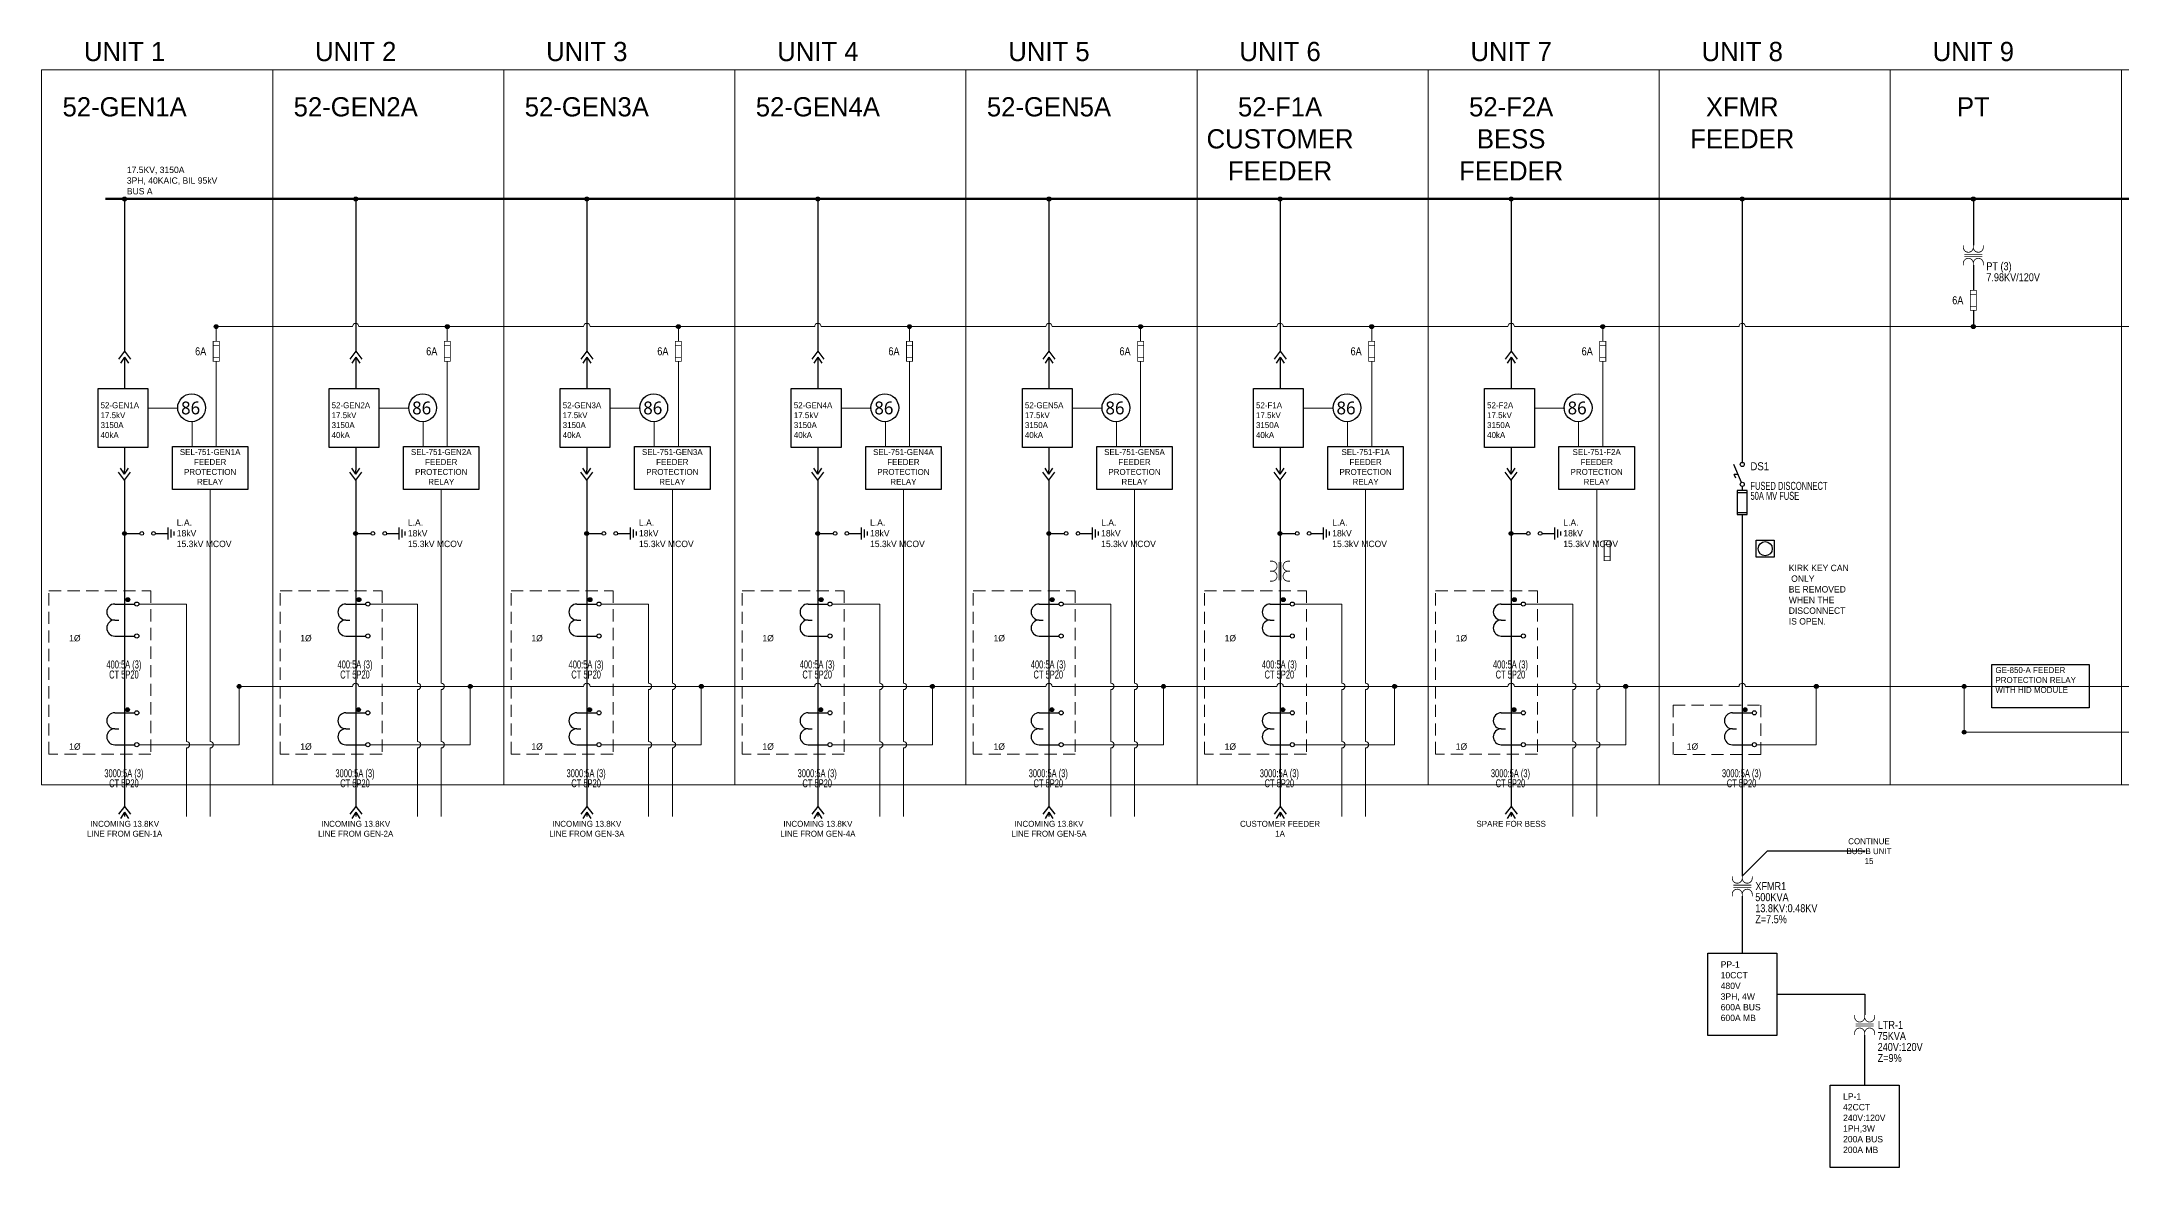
# Model space of a CAD drawing. Header units: metres. Extents: x 0.1 to 68.7, y 3.5 to 21.
# Drawn here: x 0.13 to 32.62, y 3.46 to 21.04 of the extents above; entities that cross this region are included whole.
import ezdxf
from ezdxf.enums import TextEntityAlignment as Align

# ---------------------------------------------------------------- set-up
doc = ezdxf.new("R2010")
doc.units = ezdxf.units.M
doc.header["$LTSCALE"] = 0.15
doc.linetypes.add('DASHED', pattern=[1.524, 1.27, -0.254])
for name, color, linetype, lineweight in [('SLD_BUS', 5, 'Continuous', 50), ('SLD_CONTROL', 7, 'Continuous', 13), ('SLD_CUBICLE', 8, 'Continuous', 13), ('SLD_SYMS', 7, 'Continuous', 25), ('SLD_TEXT', 7, 'Continuous', 13), ('SLD_WIRE', 7, 'Continuous', 25)]:
    doc.layers.add(name, color=color, linetype=linetype, lineweight=lineweight)
doc.layers.add('SYMS', color=7, linetype='Continuous')
doc.layers.add('WIRES', color=7, linetype='Continuous')
doc.styles.add('OpenSans', font='OpenSans-Regular.ttf')
doc.styles.add('WD', font='txt')

# ---------------------------------------------------------------- blocks, each defined once
blk = doc.blocks.new('WDDOT')
for radius in [0.03, 0.0187, 0.00929]:
    blk.add_circle((0, 0), radius)
blk = doc.blocks.new('VFU1_1-')
at = {"const_width": 0.0125}
blk.add_lwpolyline([(-0.047, 0.156), (-0.047, -0.156), (0.047, -0.156), (0.047, 0.156)], close=True, dxfattribs=at)
for points in [[(-0.047, 0.094), (0.047, 0.094)], [(-0.047, -0.094), (0.047, -0.094)]]:
    blk.add_lwpolyline(points, dxfattribs=at)
at = {"style": 'WD', "width": 0.85}
for tag, p in [('INST', (0.125, 0.281)), ('TAG1', (0.127, -0.061)), ('LOC', (0.125, 0.109)), ('DESC1', (0.125, -0.234)), ('DESC2', (0.125, -0.406)), ('DESC3', (0.125, -0.578))]:
    blk.add_attdef(tag, p, '', height=0.125, dxfattribs=at)
blk.add_attdef('RATING1', text='', height=0.125, dxfattribs=at).set_placement((-0.156, -0.062), align=Align.RIGHT)
at = {"linetype": 'Continuous', "style": 'WD', "width": 0.85, "flags": 8}
blk.add_attdef('TERM01', text='', height=0.125, dxfattribs=at).set_placement((-0.055, 0.175), align=Align.RIGHT)
at = {"color": 7, "style": 'WD'}
for tag, p in [('X4LINK', (-0.125, 0)), ('X1LINK', (0.125, 0))]:
    blk.add_attdef(tag, p, '', height=0.01, dxfattribs=at)
at = {"color": 7, "style": 'WD', "flags": 1}
for tag, p in [('X2TERM01', (0, 0.156)), ('X8TERM02', (0, -0.156))]:
    blk.add_attdef(tag, p, '', height=0.0125, dxfattribs=at)
at = {"linetype": 'Continuous', "style": 'WD', "width": 0.85, "flags": 8}
blk.add_attdef('TERM02', text='', height=0.125, dxfattribs=at).set_placement((-0.041, -0.182), align=Align.TOP_RIGHT)
at = {"style": 'WD', "flags": 9}
for tag, p in [('WDBLKNAM', (-0.129, -0.169)), ('FAMILY', (-0.142, -0.036)), ('WDTYPE', (-0.129, -0.153))]:
    blk.add_attdef(tag, text='', height=0.01, dxfattribs=at).set_placement(p, align=Align.RIGHT)
at = {"linetype": 'Continuous', "style": 'WD', "flags": 9}
blk.add_attdef('ASSYCODE', text='', height=0.01, dxfattribs=at).set_placement((-0.153, -0.106), align=Align.CENTER)
for tag, p in [('MFG', (-0.142, -0.088)), ('CAT', (-0.142, -0.073))]:
    blk.add_attdef(tag, text='', height=0.01, dxfattribs=at).set_placement(p, align=Align.RIGHT)
blk = doc.blocks.new('VCN1PJ')
for p, q in [((0, 0.062), (-0.094, -0.062)), ((0, 0.062), (0.094, -0.062)), ((0, -0.031), (-0.062, -0.125)), ((0, -0.031), (0.062, -0.125)), ((0, -0.031), (0, -0.094))]:
    blk.add_line(p, q)
at = {"style": 'WD', "width": 0.7}
for tag, p in [('INST', (0.229, 0.85)), ('LOC', (-0.062, 0.68)), ('DESC1', (-0.062, 0.511)), ('DESC2', (-0.062, 0.354))]:
    blk.add_attdef(tag, text='', height=0.125, dxfattribs=at).set_placement(p, align=Align.RIGHT)
at = {"style": 'WD'}
blk.add_attdef('TAG1', text='', height=0.125, dxfattribs=at).set_placement((-0.062, 0.094), align=Align.RIGHT)
for tag, p, height, flags in [('WDBLKNAM', (-0.132, 0.045), 0.01, 9), ('FAMILY', (-0.132, 0.064), 0.01, 9), ('X2TERM02', (0, 0.062), 0.0125, 1), ('X2TERMDESC02', (0.026, 0.042), 0.01, 1), ('X8TERM01', (0, -0.094), 0.0125, 1), ('X8TERMDESC01', (0.013, -0.115), 0.01, 1)]:
    blk.add_attdef(tag, p, '', height=height, dxfattribs=dict(at, flags=flags))
at = {"linetype": 'Continuous', "style": 'WD', "flags": 9}
for tag, p in [('MFG', (-0.109, 0)), ('CAT', (-0.107, 0.019)), ('ASSYCODE', (-0.109, -0.014))]:
    blk.add_attdef(tag, text='', height=0.01, dxfattribs=at).set_placement(p, align=Align.CENTER)
at = {"linetype": 'Continuous', "style": 'WD', "flags": 8}
blk.add_attdef('TERM02', (0.047, 0.062), '', height=0.125, dxfattribs=at)
at = {"style": 'WD'}
for tag, p in [('X4LINK', (-0.125, -0.062)), ('X1LINK', (0.125, -0.062))]:
    blk.add_attdef(tag, p, '', height=0.01, dxfattribs=at)
at = {"linetype": 'Continuous', "style": 'WD', "flags": 8}
blk.add_attdef('TERM01', text='', height=0.125, dxfattribs=at).set_placement((0.047, -0.156), align=Align.TOP_LEFT)
blk = doc.blocks.new('HGND2')
for p, q in [((0, 0.09375), (0, -0.09375)), ((0.046875, 0.0625), (0.046875, -0.0625)), ((0.09375, 0.03125), (0.09375, -0.03125))]:
    blk.add_line(p, q)
at = {"style": 'WD', "flags": 1}
blk.add_attdef('X4TERM01', (0, 0), '', height=0.01, dxfattribs=at)
blk = doc.blocks.new('ARRESTER')
at = {"color": 7, "ltscale": 0.2}
for centre in [(0.27, 0), (0.455, 0)]:
    blk.add_circle(centre, 0.0289, dxfattribs=at)
at = {"layer": 'WIRES', "color": 7, "ltscale": 0.2}
for p, q in [((0, 0), (0.241, 0)), ((0.484, 0), (0.677, 0))]:
    blk.add_line(p, q, dxfattribs=at)
at = {"layer": 'SYMS', "color": 7, "ltscale": 0.2}
for name, p in [('WDDOT', (0, 0)), ('HGND2', (0.677, 0))]:
    blk.add_blockref(name, p, dxfattribs=at)
at = {"color": 7, "ltscale": 0.2, "insert": (0.817, 0.22), "char_height": 0.1, "attachment_point": 1, "style": 'WD'}
blk.add_mtext('L.A.\\P18kV\\P15.3kV MCOV', dxfattribs=at)
blk = doc.blocks.new('VXF1CT')
for p, q in [((-0.344, 0.25), (-0.032, 0.25)), ((-0.344, 0), (-0.281, 0)), ((-0.344, -0.25), (-0.032, -0.25))]:
    blk.add_line(p, q)
for centre in [(0, 0.249), (0, -0.249)]:
    blk.add_circle(centre, 0.0322)
for centre in [(-0.344, 0.125), (-0.344, -0.125)]:
    blk.add_arc(centre, 0.125, 90, 270)
at = {"linetype": 'Continuous', "style": 'WD', "flags": 8}
for tag, p in [('TERM02', (-0.045, 0.267)), ('TERM01', (-0.055, -0.231))]:
    blk.add_attdef(tag, text='', height=0.125, dxfattribs=at).set_placement(p, align=Align.RIGHT)
at = {"style": 'WD'}
blk.add_attdef('TYPE', text='', height=0.125, dxfattribs=at).set_placement((-0.047, -0.047), align=Align.CENTER)
at = {"linetype": 'Continuous', "style": 'WD', "flags": 9}
for tag, p in [('ASSYCODE', (-0.171, 0.119)), ('MFG', (-0.173, 0.143)), ('CAT', (-0.171, 0.162))]:
    blk.add_attdef(tag, text='', height=0.01, dxfattribs=at).set_placement(p, align=Align.CENTER)
at = {"style": 'WD'}
for tag, p, height, flags in [('FAMILY', (-0.196, 0.191), 0.01, 9), ('X2TERM02', (0, 0.281), 0.0125, 1), ('X1TERM02', (0.032, 0.249), 0.0125, 1), ('X8TERM01', (0, -0.283), 0.0125, 1), ('X1TERM01', (0.032, -0.251), 0.0125, 1)]:
    blk.add_attdef(tag, p, '', height=height, dxfattribs=dict(at, flags=flags))
blk.add_attdef('TAG1', (0.281, 0.031), '', height=0.125, dxfattribs=at)
at = {"style": 'WD', "width": 0.7}
blk.add_attdef('RATING1', (0.281, -0.125), '', height=0.125, dxfattribs=at)
for tag, p in [('INST', (-0.227, -0.422)), ('DESC1', (-0.201, -0.757)), ('LOC', (-0.201, -0.601)), ('DESC2', (-0.201, -0.914))]:
    blk.add_attdef(tag, text='', height=0.125, dxfattribs=at).set_placement(p, align=Align.CENTER)
blk = doc.blocks.new('DEVICE_BUBBLE')
blk.add_circle((-0.008, 0.004), 0.217)
at = {"style": 'OpenSans'}
blk.add_attdef('DB', (-0.172, -0.099), '', height=0.2, dxfattribs=at)
blk = doc.blocks.new('HXF1T1_1-')
for points in [[(-0.156, 0, 0.0125, 0.0125, 0), (-0.126, 0, 0.0125, 0.0125, 1.005682), (-0.125, 0.156, 0, 0, 0)], [(0.156, 0, 0.0125, 0.0125, 0), (0.124, 0, 0.0125, 0.0125, 0.994377), (0.125, -0.156, 0, 0, 0)]]:
    blk.add_lwpolyline(points, format="xyseb")
at = {"const_width": 0.0125}
for points in [[(-0.156, 0.156), (-0.125, 0.156)], [(-0.016, -0.141), (-0.016, 0.141)], [(0.016, -0.141), (0.016, 0.141)], [(0.156, 0.156), (0.125, 0.156)], [(-0.156, -0.156), (-0.125, -0.156)], [(0.156, -0.156), (0.125, -0.156)]]:
    blk.add_lwpolyline(points, dxfattribs=at)
for points in [[(-0.125, -0.156, 1.000009), (-0.125, 0)], [(0.125, 0.156, 1.000009), (0.125, 0)]]:
    blk.add_lwpolyline(points, format="xyb", dxfattribs=at)
at = {"style": 'WD', "width": 0.85}
for tag, p in [('INST', (-0.012, 0.592)), ('TAG1', (-0.01, 0.25)), ('LOC', (-0.012, 0.42)), ('RATING1', (-0.01, -0.344)), ('RATING2', (-0.01, -0.516)), ('DESC1', (-0.01, -0.687)), ('DESC2', (-0.01, -0.859)), ('DESC3', (-0.01, -1.031))]:
    blk.add_attdef(tag, text='', height=0.125, dxfattribs=at).set_placement(p, align=Align.CENTER)
at = {"style": 'WD', "flags": 9}
blk.add_attdef('WDTYPE', text='', height=0.01, dxfattribs=at).set_placement((-0.221, 0.075), align=Align.RIGHT)
at = {"color": 7, "style": 'WD', "flags": 1}
for tag, p in [('X4TERM01', (-0.156, 0)), ('X1TERM02', (0.156, 0))]:
    blk.add_attdef(tag, p, '', height=0.0125, dxfattribs=at)
at = {"style": 'WD'}
for tag, p in [('X2LINK', (0, 0.156)), ('X8LINK', (0, -0.172))]:
    blk.add_attdef(tag, p, '', height=0.01, dxfattribs=at)
at = {"linetype": 'Continuous', "style": 'WD', "flags": 9}
for tag, p in [('ASSYCODE', (0.219, 0.062)), ('MFG', (0.228, 0.089)), ('CAT', (0.23, 0.108))]:
    blk.add_attdef(tag, text='', height=0.01, dxfattribs=at).set_placement(p, align=Align.CENTER)
at = {"style": 'WD', "flags": 9}
for tag, p in [('FAMILY', (0.206, 0.131)), ('CONTACT', (0.206, 0.04))]:
    blk.add_attdef(tag, p, '', height=0.01, dxfattribs=at)
at = {"linetype": 'Continuous', "style": 'WD', "flags": 8}
blk.add_attdef('TERM01', text='', height=0.125, dxfattribs=at).set_placement((-0.229, -0.031), align=Align.TOP_RIGHT)
blk.add_attdef('TERM02', text='', height=0.125, dxfattribs=at).set_placement((0.208, -0.031), align=Align.TOP_LEFT)
blk = doc.blocks.new('VDS11F')
for p, q in [((-0.013, -0.126), (-0.13, 0.156)), ((-0.065, 0), (-0.125, 0)), ((-0.099, -0.062), (-0.125, 0)), ((0.078, -0.25), (-0.078, -0.25)), ((-0.078, -0.25), (-0.078, -0.625)), ((-0.078, -0.281), (0.078, -0.281)), ((0, -0.188), (0, -0.25)), ((0.078, -0.625), (0.078, -0.25)), ((-0.078, -0.594), (0.078, -0.594)), ((-0.078, -0.625), (0.078, -0.625))]:
    blk.add_line(p, q)
for centre in [(0, 0.155), (0, -0.155)]:
    blk.add_circle(centre, 0.0322)
at = {"linetype": 'Continuous', "style": 'WD'}
for tag, height, flags, p in [('TERM01', 0.125, 8, (-0.055, 0.207)), ('MFG', 0.01, 9, (-0.08, -0.088)), ('CAT', 0.01, 9, (-0.08, -0.073))]:
    blk.add_attdef(tag, text='', height=height, dxfattribs=dict(at, flags=flags)).set_placement(p, align=Align.RIGHT)
at = {"style": 'WD'}
for tag, p, width in [('LOC', (0.127, 0.221), 0.7), ('INST', (0.127, 0.39), 0.7), ('TAG1', (0.127, 0.064), 0.9), ('XREF', (0.129, -0.09), 0.7), ('DESC1', (0.129, -0.242), 0.7), ('DESC2', (0.129, -0.398), 0.7)]:
    blk.add_attdef(tag, p, '', height=0.125, dxfattribs=dict(at, width=width))
at = {"style": 'WD', "width": 0.7}
blk.add_attdef('RATING1', text='', height=0.125, dxfattribs=at).set_placement((-0.156, 0.031), align=Align.RIGHT)
at = {"color": 7, "style": 'WD'}
for tag, p in [('X4LINK', (-0.203, 0)), ('X1LINK', (0, 0))]:
    blk.add_attdef(tag, p, '', height=0.01, dxfattribs=at)
at = {"color": 7, "style": 'WD', "flags": 1}
for tag, p in [('X2TERM01', (0, 0.188)), ('X8TERM02', (0, -0.625))]:
    blk.add_attdef(tag, p, '', height=0.0125, dxfattribs=at)
at = {"linetype": 'Continuous', "style": 'WD', "flags": 9}
blk.add_attdef('ASSYCODE', text='', height=0.01, dxfattribs=at).set_placement((-0.095, -0.108), align=Align.CENTER)
at = {"style": 'WD', "flags": 9}
for tag, p in [('CONTACT', (-0.066, -0.131)), ('FAMILY', (-0.08, -0.036))]:
    blk.add_attdef(tag, text='', height=0.01, dxfattribs=at).set_placement(p, align=Align.RIGHT)
at = {"style": 'WD', "width": 0.7}
blk.add_attdef('RATING2', text='', height=0.125, rotation=90, dxfattribs=at).set_placement((0, -0.438), align=Align.MIDDLE)
at = {"linetype": 'Continuous', "style": 'WD', "flags": 8}
blk.add_attdef('TERM02', text='', height=0.125, dxfattribs=at).set_placement((-0.041, -0.651), align=Align.TOP_RIGHT)
blk = doc.blocks.new('VXF1T1_1-')
at = {"const_width": 0.0125}
for points in [[(-0.156, 0.156), (-0.156, 0.125)], [(-0.141, 0.016), (0.141, 0.016)], [(0, 0.156), (0, 0.125)], [(0.156, 0.156), (0.156, 0.125)], [(-0.156, -0.156), (-0.156, -0.125)], [(-0.141, -0.016), (0.141, -0.016)], [(0, -0.156), (0, -0.125)], [(0.156, -0.156), (0.156, -0.125)]]:
    blk.add_lwpolyline(points, dxfattribs=at)
for points in [[(-0.156, 0.125, 1.000009), (0, 0.125)], [(0, 0.125, 1.000009), (0.156, 0.125)], [(0, -0.125, 1.000009), (-0.156, -0.125)], [(0.156, -0.125, 1.000009), (0, -0.125)]]:
    blk.add_lwpolyline(points, format="xyb", dxfattribs=at)
at = {"linetype": 'Continuous', "style": 'WD', "width": 0.85, "flags": 8}
blk.add_attdef('TERM01', text='', height=0.125, dxfattribs=at).set_placement((-0.055, 0.238), align=Align.RIGHT)
at = {"style": 'WD', "width": 0.85}
for tag, p in [('INST', (0.203, 0.281)), ('TAG1', (0.205, -0.061)), ('LOC', (0.203, 0.109)), ('DESC1', (0.203, -0.234)), ('DESC2', (0.203, -0.406)), ('DESC3', (0.203, -0.578))]:
    blk.add_attdef(tag, p, '', height=0.125, dxfattribs=at)
for tag, p in [('RATING1', (-0.281, 0.031)), ('RATING2', (-0.281, -0.141))]:
    blk.add_attdef(tag, text='', height=0.125, dxfattribs=at).set_placement(p, align=Align.RIGHT)
at = {"color": 7, "style": 'WD', "flags": 1}
for tag, p in [('X2TERM01', (0, 0.156)), ('X8TERM02', (0, -0.156))]:
    blk.add_attdef(tag, p, '', height=0.0125, dxfattribs=at)
at = {"linetype": 'Continuous', "style": 'WD', "width": 0.85, "flags": 8}
blk.add_attdef('TERM02', text='', height=0.125, dxfattribs=at).set_placement((-0.041, -0.213), align=Align.TOP_RIGHT)
at = {"style": 'WD', "flags": 9}
for tag, p in [('WDBLKNAM', (-0.191, -0.153)), ('FAMILY', (-0.205, -0.021)), ('WDTYPE', (-0.191, -0.138))]:
    blk.add_attdef(tag, text='', height=0.01, dxfattribs=at).set_placement(p, align=Align.RIGHT)
at = {"linetype": 'Continuous', "style": 'WD', "flags": 9}
blk.add_attdef('ASSYCODE', text='', height=0.01, dxfattribs=at).set_placement((-0.216, -0.091), align=Align.CENTER)
for tag, p in [('MFG', (-0.205, -0.073)), ('CAT', (-0.205, -0.058))]:
    blk.add_attdef(tag, text='', height=0.01, dxfattribs=at).set_placement(p, align=Align.RIGHT)

msp = doc.modelspace()

# ---------------------------------------------------------------- linework, layer by layer
at = {"layer": 'SLD_BUS'}
msp.add_line((1.13, 18.583), (66.71, 18.583), dxfattribs=at)
at = {"layer": 'SLD_CONTROL'}
for p, q in [((2.861, 16.36), (2.861, 16.59)), ((2.861, 16.59), (4.99, 16.59)), ((5.09, 16.59), (8.6, 16.59)), ((6.471, 16.36), (6.471, 16.59)), ((8.7, 16.59), (12.21, 16.59)), ((10.081, 16.36), (10.081, 16.59)), ((12.31, 16.59), (15.82, 16.59)), ((13.691, 16.36), (13.691, 16.59)), ((15.92, 16.59), (19.43, 16.59)), ((17.301, 16.36), (17.301, 16.59)), ((19.53, 16.59), (23.04, 16.59)), ((20.911, 16.36), (20.911, 16.59)), ((23.14, 16.59), (26.65, 16.59)), ((24.521, 16.36), (24.521, 16.59)), ((26.75, 16.59), (33.87, 16.59)), ((2.861, 14.715), (2.861, 16.048)), ((6.471, 14.715), (6.471, 16.048)), ((10.081, 14.715), (10.081, 16.048)), ((13.691, 14.715), (13.691, 16.048)), ((17.301, 14.715), (17.301, 16.048)), ((20.911, 14.715), (20.911, 16.048)), ((24.521, 14.715), (24.521, 16.048)), ((1.792, 15.318), (2.267, 15.318)), ((5.402, 15.318), (5.877, 15.318)), ((9.012, 15.318), (9.487, 15.318)), ((12.622, 15.318), (13.097, 15.318)), ((16.232, 15.318), (16.707, 15.318)), ((19.842, 15.318), (20.317, 15.318)), ((23.452, 15.318), (23.927, 15.318)), ((2.484, 15.101), (2.484, 14.715)), ((6.094, 15.101), (6.094, 14.715)), ((9.704, 15.101), (9.704, 14.715)), ((13.314, 15.101), (13.314, 14.715)), ((16.924, 15.101), (16.924, 14.715)), ((20.534, 15.101), (20.534, 14.715)), ((24.144, 15.101), (24.144, 14.715)), ((2.767, 10.109), (2.767, 14.043)), ((6.377, 11.02), (6.377, 14.043)), ((9.987, 11.02), (9.987, 14.043)), ((13.597, 11.02), (13.597, 14.043)), ((17.207, 11.02), (17.207, 14.043)), ((20.817, 11.02), (20.817, 14.043)), ((24.427, 11.02), (24.427, 14.043)), ((1.654, 12.255), (2.396, 12.255)), ((2.396, 10.109), (2.396, 12.255)), ((5.264, 12.255), (6.006, 12.255)), ((6.006, 11.02), (6.006, 12.255)), ((8.874, 12.255), (9.616, 12.255)), ((9.616, 11.02), (9.616, 12.255)), ((12.484, 12.255), (13.226, 12.255)), ((13.226, 11.02), (13.226, 12.255)), ((16.094, 12.255), (16.836, 12.255)), ((16.836, 11.02), (16.836, 12.255)), ((19.704, 12.255), (20.446, 12.255)), ((20.446, 11.02), (20.446, 12.255)), ((23.314, 12.255), (24.056, 12.255)), ((24.056, 11.02), (24.056, 12.255)), ((3.219, 10.059), (3.219, 10.97)), ((3.219, 10.97), (4.99, 10.97)), ((5.09, 10.97), (8.6, 10.97)), ((6.006, 10.109), (6.006, 10.92)), ((6.377, 10.109), (6.377, 10.92)), ((6.829, 10.059), (6.829, 10.97)), ((8.7, 10.97), (12.21, 10.97)), ((9.616, 10.109), (9.616, 10.92)), ((9.987, 10.109), (9.987, 10.92)), ((10.439, 10.059), (10.439, 10.97)), ((12.31, 10.97), (15.82, 10.97)), ((13.226, 10.109), (13.226, 10.92)), ((13.597, 10.109), (13.597, 10.92)), ((14.049, 10.059), (14.049, 10.97)), ((15.92, 10.97), (19.43, 10.97)), ((16.836, 10.109), (16.836, 10.92)), ((17.207, 10.109), (17.207, 10.92)), ((17.659, 10.059), (17.659, 10.97)), ((19.53, 10.97), (23.04, 10.97)), ((20.446, 10.109), (20.446, 10.92)), ((20.817, 10.109), (20.817, 10.92)), ((21.269, 10.059), (21.269, 10.97)), ((23.14, 10.97), (26.65, 10.97)), ((24.056, 10.109), (24.056, 10.92)), ((24.427, 10.109), (24.427, 10.92)), ((24.879, 10.059), (24.879, 10.97)), ((26.75, 10.97), (41.09, 10.97)), ((27.857, 10.059), (27.857, 10.97)), ((30.167, 10.255), (30.167, 10.97)), ((30.167, 10.255), (35.044, 10.255)), ((1.654, 10.059), (3.219, 10.059)), ((2.396, 8.936), (2.396, 10.009)), ((2.767, 8.936), (2.767, 10.009)), ((5.264, 10.059), (6.829, 10.059)), ((6.006, 8.936), (6.006, 10.009)), ((6.377, 8.936), (6.377, 10.009)), ((8.874, 10.059), (10.439, 10.059)), ((9.616, 8.936), (9.616, 10.009)), ((9.987, 8.936), (9.987, 10.009)), ((12.484, 10.059), (14.049, 10.059)), ((13.226, 8.936), (13.226, 10.009)), ((13.597, 8.936), (13.597, 10.009)), ((16.094, 10.059), (17.659, 10.059)), ((16.836, 8.936), (16.836, 10.009)), ((17.207, 8.936), (17.207, 10.009)), ((19.704, 10.059), (21.269, 10.059)), ((20.446, 8.936), (20.446, 10.009)), ((20.817, 8.936), (20.817, 10.009)), ((23.314, 10.059), (24.879, 10.059)), ((24.056, 8.936), (24.056, 10.009)), ((24.427, 8.936), (24.427, 10.009)), ((26.93, 10.059), (27.857, 10.059))]:
    msp.add_line(p, q, dxfattribs=at)
for centre, start, end in [((5.04, 16.59), 0, 180), ((8.65, 16.59), 0, 180), ((12.26, 16.59), 0, 180), ((15.87, 16.59), 0, 180), ((19.48, 16.59), 0, 180), ((23.09, 16.59), 0, 180), ((26.7, 16.59), 0, 180), ((5.04, 10.97), 0, 180), ((6.006, 10.97), 270, 90), ((6.377, 10.97), 270, 90), ((8.65, 10.97), 0, 180), ((9.616, 10.97), 270, 90), ((9.987, 10.97), 270, 90), ((12.26, 10.97), 0, 180), ((13.226, 10.97), 270, 90), ((13.597, 10.97), 270, 90), ((15.87, 10.97), 0, 180), ((16.836, 10.97), 270, 90), ((17.207, 10.97), 270, 90), ((19.48, 10.97), 0, 180), ((20.446, 10.97), 270, 90), ((20.817, 10.97), 270, 90), ((23.09, 10.97), 0, 180), ((24.056, 10.97), 270, 90), ((24.427, 10.97), 270, 90), ((26.7, 10.97), 0, 180), ((2.396, 10.059), 270, 90), ((2.767, 10.059), 270, 90), ((6.006, 10.059), 270, 90), ((6.377, 10.059), 270, 90), ((9.616, 10.059), 270, 90), ((9.987, 10.059), 270, 90), ((13.226, 10.059), 270, 90), ((13.597, 10.059), 270, 90), ((16.836, 10.059), 270, 90), ((17.207, 10.059), 270, 90), ((20.446, 10.059), 270, 90), ((20.817, 10.059), 270, 90), ((24.056, 10.059), 270, 90), ((24.427, 10.059), 270, 90)]:
    msp.add_arc(centre, 0.05, start, end, dxfattribs=at)
at = {"layer": 'SLD_CUBICLE'}
for points in [[(0.133, 20.602), (3.743, 20.602), (3.743, 9.435), (0.133, 9.435)], [(3.743, 20.602), (7.353, 20.602), (7.353, 9.435), (3.743, 9.435)], [(7.353, 20.602), (10.963, 20.602), (10.963, 9.435), (7.353, 9.435)], [(10.963, 20.602), (14.573, 20.602), (14.573, 9.435), (10.963, 9.435)], [(14.573, 20.602), (18.183, 20.602), (18.183, 9.435), (14.573, 9.435)], [(18.183, 20.602), (21.793, 20.602), (21.793, 9.435), (18.183, 9.435)], [(21.793, 20.602), (25.403, 20.602), (25.403, 9.435), (21.793, 9.435)], [(25.403, 20.602), (29.013, 20.602), (29.013, 9.435), (25.403, 9.435)], [(29.013, 20.602), (32.623, 20.602), (32.623, 9.435), (29.013, 9.435)], [(32.623, 20.602), (36.233, 20.602), (36.233, 9.435), (32.623, 9.435)]]:
    msp.add_lwpolyline(points, close=True, dxfattribs=at)
at = {"layer": 'SLD_CUBICLE', "linetype": 'DASHED'}
for points in [[(0.248, 12.465), (1.841, 12.465), (1.841, 9.912), (0.248, 9.912)], [(3.858, 12.465), (5.451, 12.465), (5.451, 9.912), (3.858, 9.912)], [(7.468, 12.465), (9.061, 12.465), (9.061, 9.912), (7.468, 9.912)], [(11.078, 12.465), (12.671, 12.465), (12.671, 9.912), (11.078, 9.912)], [(14.688, 12.465), (16.281, 12.465), (16.281, 9.912), (14.688, 9.912)], [(18.298, 12.465), (19.891, 12.465), (19.891, 9.912), (18.298, 9.912)], [(21.908, 12.465), (23.501, 12.465), (23.501, 9.912), (21.908, 9.912)], [(25.619, 10.679), (26.99, 10.679), (26.99, 9.907), (25.619, 9.907)]]:
    msp.add_lwpolyline(points, close=True, dxfattribs=at)
at = {"layer": 'SLD_SYMS'}
for points in [[(1.015, 15.622), (1.792, 15.622), (1.792, 14.701), (1.015, 14.701)], [(4.625, 15.622), (5.402, 15.622), (5.402, 14.701), (4.625, 14.701)], [(8.235, 15.622), (9.012, 15.622), (9.012, 14.701), (8.235, 14.701)], [(11.845, 15.622), (12.622, 15.622), (12.622, 14.701), (11.845, 14.701)], [(15.455, 15.622), (16.232, 15.622), (16.232, 14.701), (15.455, 14.701)], [(19.065, 15.622), (19.842, 15.622), (19.842, 14.701), (19.065, 14.701)], [(22.675, 15.622), (23.452, 15.622), (23.452, 14.701), (22.675, 14.701)], [(2.177, 14.715), (3.355, 14.715), (3.355, 14.043), (2.177, 14.043)], [(5.787, 14.715), (6.965, 14.715), (6.965, 14.043), (5.787, 14.043)], [(9.397, 14.715), (10.575, 14.715), (10.575, 14.043), (9.397, 14.043)], [(13.007, 14.715), (14.185, 14.715), (14.185, 14.043), (13.007, 14.043)], [(16.617, 14.715), (17.795, 14.715), (17.795, 14.043), (16.617, 14.043)], [(20.227, 14.715), (21.405, 14.715), (21.405, 14.043), (20.227, 14.043)], [(23.837, 14.715), (25.015, 14.715), (25.015, 14.043), (23.837, 14.043)], [(26.917, 13.255), (27.201, 13.255), (27.201, 12.988), (26.917, 12.988)], [(30.6, 11.31), (32.117, 11.31), (32.117, 10.637), (30.6, 10.637)], [(26.16, 6.804), (27.24, 6.804), (27.24, 5.517), (26.16, 5.517)], [(28.072, 4.743), (29.153, 4.743), (29.153, 3.457), (28.072, 3.457)]]:
    msp.add_lwpolyline(points, close=True, dxfattribs=at)
msp.add_circle((27.059, 13.121), 0.11, dxfattribs=at)
at = {"layer": 'SLD_WIRE'}
for p, q in [((1.43, 18.583), (1.43, 16.207)), ((5.04, 18.583), (5.04, 16.207)), ((8.65, 18.583), (8.65, 16.207)), ((12.26, 18.583), (12.26, 16.207)), ((15.87, 18.583), (15.87, 16.207)), ((19.48, 18.583), (19.48, 16.207)), ((23.09, 18.583), (23.09, 16.207)), ((26.7, 18.583), (26.7, 14.469)), ((30.31, 18.583), (30.31, 17.861)), ((30.31, 17.548), (30.31, 17.157)), ((30.31, 16.845), (30.31, 16.59)), ((1.43, 16.051), (1.43, 15.622)), ((5.04, 16.051), (5.04, 15.622)), ((8.65, 16.051), (8.65, 15.622)), ((12.26, 16.051), (12.26, 15.622)), ((15.87, 16.051), (15.87, 15.622)), ((19.48, 16.051), (19.48, 15.622)), ((23.09, 16.051), (23.09, 15.622)), ((1.43, 14.701), (1.43, 14.346)), ((5.04, 14.701), (5.04, 14.346)), ((8.65, 14.701), (8.65, 14.346)), ((12.26, 14.701), (12.26, 14.346)), ((15.87, 14.701), (15.87, 14.346)), ((19.48, 14.701), (19.48, 14.346)), ((23.09, 14.701), (23.09, 14.346)), ((1.43, 14.189), (1.43, 9.097)), ((5.04, 14.189), (5.04, 9.097)), ((8.65, 14.189), (8.65, 9.097)), ((12.26, 14.189), (12.26, 9.097)), ((15.87, 14.189), (15.87, 9.097)), ((19.48, 14.189), (19.48, 9.097)), ((23.09, 14.189), (23.09, 9.097)), ((26.7, 13.657), (26.7, 8.005)), ((26.7, 8.005), (27.097, 8.402)), ((27.097, 8.402), (28.618, 8.402)), ((26.7, 7.693), (26.7, 6.804)), ((27.24, 6.161), (28.614, 6.161)), ((28.614, 6.161), (28.614, 5.838)), ((28.612, 5.525), (28.612, 4.743))]:
    msp.add_line(p, q, dxfattribs=at)

# ---------------------------------------------------------------- block references
at = {"layer": 'SLD_SYMS'}
for name, p in [('WDDOT', (1.43, 18.583)), ('WDDOT', (5.04, 18.583)), ('WDDOT', (8.65, 18.583)), ('WDDOT', (12.26, 18.583)), ('WDDOT', (15.87, 18.583)), ('WDDOT', (19.48, 18.583)), ('WDDOT', (23.09, 18.583)), ('WDDOT', (26.7, 18.583)), ('WDDOT', (30.31, 18.583)), ('WDDOT', (2.861, 16.59)), ('WDDOT', (6.471, 16.59)), ('WDDOT', (10.081, 16.59)), ('WDDOT', (13.691, 16.59)), ('WDDOT', (17.301, 16.59)), ('WDDOT', (20.911, 16.59)), ('WDDOT', (24.521, 16.59)), ('WDDOT', (30.31, 16.59)), ('VCN1PJ', (1.43, 16.144)), ('VCN1PJ', (5.04, 16.144)), ('VCN1PJ', (8.65, 16.144)), ('VCN1PJ', (12.26, 16.144)), ('VCN1PJ', (15.87, 16.144)), ('VCN1PJ', (19.48, 16.144)), ('VCN1PJ', (23.09, 16.144)), ('ARRESTER', (1.428, 13.359)), ('ARRESTER', (5.038, 13.359)), ('ARRESTER', (8.648, 13.359)), ('ARRESTER', (12.258, 13.359)), ('ARRESTER', (15.868, 13.359)), ('ARRESTER', (19.478, 13.359)), ('ARRESTER', (23.088, 13.359)), ('VFU1_1-', (24.59, 13.09)), ('HXF1T1_1-', (19.48, 12.77)), ('WDDOT', (1.48, 12.325)), ('WDDOT', (5.09, 12.325)), ('WDDOT', (8.7, 12.325)), ('WDDOT', (12.31, 12.325)), ('WDDOT', (15.92, 12.325)), ('WDDOT', (19.53, 12.325)), ('WDDOT', (23.14, 12.325)), ('WDDOT', (3.219, 10.97)), ('WDDOT', (6.829, 10.97)), ('WDDOT', (10.439, 10.97)), ('WDDOT', (14.049, 10.97)), ('WDDOT', (17.659, 10.97)), ('WDDOT', (21.269, 10.97)), ('WDDOT', (24.879, 10.97)), ('WDDOT', (27.857, 10.97)), ('WDDOT', (30.167, 10.97)), ('WDDOT', (1.474, 10.606)), ('WDDOT', (5.084, 10.606)), ('WDDOT', (8.694, 10.606)), ('WDDOT', (12.304, 10.606)), ('WDDOT', (15.914, 10.606)), ('WDDOT', (19.524, 10.606)), ('WDDOT', (23.134, 10.606)), ('WDDOT', (26.744, 10.606)), ('WDDOT', (30.167, 10.255)), ('VCN1PJ', (1.43, 9.034)), ('VCN1PJ', (5.04, 9.034)), ('VCN1PJ', (8.65, 9.034)), ('VCN1PJ', (12.26, 9.034)), ('VCN1PJ', (15.87, 9.034)), ('VCN1PJ', (19.48, 9.034)), ('VCN1PJ', (23.09, 9.034))]:
    msp.add_blockref(name, p, dxfattribs=at)
ref = msp.add_blockref('VXF1T1_1-', (30.31, 17.704), dxfattribs=at)
ref.add_attrib('DESC2', '7.98KV/120V', (30.513, 17.298), dxfattribs={"layer": '0', "height": 0.125, "style": 'WD', "width": 0.85})
ref.add_attrib('DESC1', 'PT (3)', (30.513, 17.47), dxfattribs={"layer": '0', "height": 0.125, "style": 'WD', "width": 0.85})
ref = msp.add_blockref('VFU1_1-', (30.31, 17.001), dxfattribs=at)
ref.add_attrib('RATING1', '6A', dxfattribs={"layer": '0', "height": 0.125, "style": 'WD', "width": 0.85}).set_placement((30.154, 16.939), align=Align.RIGHT)
ref = msp.add_blockref('VFU1_1-', (2.861, 16.204), dxfattribs=at)
ref.add_attrib('RATING1', '6A', dxfattribs={"layer": '0', "height": 0.125, "style": 'WD', "width": 0.85}).set_placement((2.705, 16.142), align=Align.RIGHT)
ref = msp.add_blockref('VFU1_1-', (6.471, 16.204), dxfattribs=at)
ref.add_attrib('RATING1', '6A', dxfattribs={"layer": '0', "height": 0.125, "style": 'WD', "width": 0.85}).set_placement((6.315, 16.142), align=Align.RIGHT)
ref = msp.add_blockref('VFU1_1-', (10.081, 16.204), dxfattribs=at)
ref.add_attrib('RATING1', '6A', dxfattribs={"layer": '0', "height": 0.125, "style": 'WD', "width": 0.85}).set_placement((9.925, 16.142), align=Align.RIGHT)
ref = msp.add_blockref('VFU1_1-', (13.691, 16.204), dxfattribs=at)
ref.add_attrib('RATING1', '6A', dxfattribs={"layer": '0', "height": 0.125, "style": 'WD', "width": 0.85}).set_placement((13.535, 16.142), align=Align.RIGHT)
ref = msp.add_blockref('VFU1_1-', (17.301, 16.204), dxfattribs=at)
ref.add_attrib('RATING1', '6A', dxfattribs={"layer": '0', "height": 0.125, "style": 'WD', "width": 0.85}).set_placement((17.145, 16.142), align=Align.RIGHT)
ref = msp.add_blockref('VFU1_1-', (20.911, 16.204), dxfattribs=at)
ref.add_attrib('RATING1', '6A', dxfattribs={"layer": '0', "height": 0.125, "style": 'WD', "width": 0.85}).set_placement((20.755, 16.142), align=Align.RIGHT)
ref = msp.add_blockref('VFU1_1-', (24.521, 16.204), dxfattribs=at)
ref.add_attrib('RATING1', '6A', dxfattribs={"layer": '0', "height": 0.125, "style": 'WD', "width": 0.85}).set_placement((24.365, 16.142), align=Align.RIGHT)
for name, p, values in [('DEVICE_BUBBLE', (2.484, 15.318), {'DB': '86'}), ('DEVICE_BUBBLE', (6.094, 15.318), {'DB': '86'}), ('DEVICE_BUBBLE', (9.704, 15.318), {'DB': '86'}), ('DEVICE_BUBBLE', (13.314, 15.318), {'DB': '86'}), ('DEVICE_BUBBLE', (16.924, 15.318), {'DB': '86'}), ('DEVICE_BUBBLE', (20.534, 15.318), {'DB': '86'}), ('DEVICE_BUBBLE', (24.144, 15.318), {'DB': '86'}), ('VDS11F', (26.7, 14.282), {'DESC2': '50A MV FUSE', 'DESC1': 'FUSED DISCONNECT', 'TAG1': 'DS1'}), ('VXF1T1_1-', (26.7, 7.849), {'DESC2': '13.8KV:0.48KV', 'DESC1': '500KVA', 'TAG1': 'XFMR1', 'DESC3': 'Z=7.5%'}), ('VXF1T1_1-', (28.612, 5.681), {'DESC2': '240V:120V', 'DESC1': '75KVA', 'TAG1': 'LTR-1', 'DESC3': 'Z=9%'})]:
    msp.add_blockref(name, p, dxfattribs=at).add_auto_attribs(values)
at = {"layer": 'SLD_SYMS', "rotation": 180}
for p in [(1.43, 14.252), (5.04, 14.252), (8.65, 14.252), (12.26, 14.252), (15.87, 14.252), (19.48, 14.252), (23.09, 14.252)]:
    msp.add_blockref('VCN1PJ', p, dxfattribs=at)
at = {"layer": 'SLD_SYMS'}
ref = msp.add_blockref('VXF1CT', (1.62, 12.007), dxfattribs=at)
ref.add_attrib('DESC1', '400:5A (3)', dxfattribs={"layer": '0', "height": 0.125, "style": 'WD', "width": 0.7}).set_placement((1.419, 11.25), align=Align.CENTER)
ref.add_attrib('DESC2', 'CT 5P20', dxfattribs={"layer": '0', "height": 0.125, "style": 'WD', "width": 0.7}).set_placement((1.419, 11.093), align=Align.CENTER)
ref = msp.add_blockref('VXF1CT', (5.23, 12.007), dxfattribs=at)
ref.add_attrib('DESC1', '400:5A (3)', dxfattribs={"layer": '0', "height": 0.125, "style": 'WD', "width": 0.7}).set_placement((5.029, 11.25), align=Align.CENTER)
ref.add_attrib('DESC2', 'CT 5P20', dxfattribs={"layer": '0', "height": 0.125, "style": 'WD', "width": 0.7}).set_placement((5.029, 11.093), align=Align.CENTER)
ref = msp.add_blockref('VXF1CT', (8.84, 12.007), dxfattribs=at)
ref.add_attrib('DESC1', '400:5A (3)', dxfattribs={"layer": '0', "height": 0.125, "style": 'WD', "width": 0.7}).set_placement((8.639, 11.25), align=Align.CENTER)
ref.add_attrib('DESC2', 'CT 5P20', dxfattribs={"layer": '0', "height": 0.125, "style": 'WD', "width": 0.7}).set_placement((8.639, 11.093), align=Align.CENTER)
ref = msp.add_blockref('VXF1CT', (12.45, 12.007), dxfattribs=at)
ref.add_attrib('DESC1', '400:5A (3)', dxfattribs={"layer": '0', "height": 0.125, "style": 'WD', "width": 0.7}).set_placement((12.249, 11.25), align=Align.CENTER)
ref.add_attrib('DESC2', 'CT 5P20', dxfattribs={"layer": '0', "height": 0.125, "style": 'WD', "width": 0.7}).set_placement((12.249, 11.093), align=Align.CENTER)
ref = msp.add_blockref('VXF1CT', (16.06, 12.007), dxfattribs=at)
ref.add_attrib('DESC1', '400:5A (3)', dxfattribs={"layer": '0', "height": 0.125, "style": 'WD', "width": 0.7}).set_placement((15.859, 11.25), align=Align.CENTER)
ref.add_attrib('DESC2', 'CT 5P20', dxfattribs={"layer": '0', "height": 0.125, "style": 'WD', "width": 0.7}).set_placement((15.859, 11.093), align=Align.CENTER)
ref = msp.add_blockref('VXF1CT', (19.67, 12.007), dxfattribs=at)
ref.add_attrib('DESC1', '400:5A (3)', dxfattribs={"layer": '0', "height": 0.125, "style": 'WD', "width": 0.7}).set_placement((19.469, 11.25), align=Align.CENTER)
ref.add_attrib('DESC2', 'CT 5P20', dxfattribs={"layer": '0', "height": 0.125, "style": 'WD', "width": 0.7}).set_placement((19.469, 11.093), align=Align.CENTER)
ref = msp.add_blockref('VXF1CT', (23.28, 12.007), dxfattribs=at)
ref.add_attrib('DESC1', '400:5A (3)', dxfattribs={"layer": '0', "height": 0.125, "style": 'WD', "width": 0.7}).set_placement((23.079, 11.25), align=Align.CENTER)
ref.add_attrib('DESC2', 'CT 5P20', dxfattribs={"layer": '0', "height": 0.125, "style": 'WD', "width": 0.7}).set_placement((23.079, 11.093), align=Align.CENTER)
ref = msp.add_blockref('VXF1CT', (1.62, 10.308), dxfattribs=at)
ref.add_attrib('DESC1', '3000:5A (3)', dxfattribs={"layer": '0', "height": 0.125, "style": 'WD', "width": 0.7}).set_placement((1.419, 9.551), align=Align.CENTER)
ref.add_attrib('DESC2', 'CT 5P20', dxfattribs={"layer": '0', "height": 0.125, "style": 'WD', "width": 0.7}).set_placement((1.419, 9.394), align=Align.CENTER)
ref = msp.add_blockref('VXF1CT', (5.23, 10.308), dxfattribs=at)
ref.add_attrib('DESC1', '3000:5A (3)', dxfattribs={"layer": '0', "height": 0.125, "style": 'WD', "width": 0.7}).set_placement((5.029, 9.551), align=Align.CENTER)
ref.add_attrib('DESC2', 'CT 5P20', dxfattribs={"layer": '0', "height": 0.125, "style": 'WD', "width": 0.7}).set_placement((5.029, 9.394), align=Align.CENTER)
ref = msp.add_blockref('VXF1CT', (8.84, 10.308), dxfattribs=at)
ref.add_attrib('DESC1', '3000:5A (3)', dxfattribs={"layer": '0', "height": 0.125, "style": 'WD', "width": 0.7}).set_placement((8.639, 9.551), align=Align.CENTER)
ref.add_attrib('DESC2', 'CT 5P20', dxfattribs={"layer": '0', "height": 0.125, "style": 'WD', "width": 0.7}).set_placement((8.639, 9.394), align=Align.CENTER)
ref = msp.add_blockref('VXF1CT', (12.45, 10.308), dxfattribs=at)
ref.add_attrib('DESC1', '3000:5A (3)', dxfattribs={"layer": '0', "height": 0.125, "style": 'WD', "width": 0.7}).set_placement((12.249, 9.551), align=Align.CENTER)
ref.add_attrib('DESC2', 'CT 5P20', dxfattribs={"layer": '0', "height": 0.125, "style": 'WD', "width": 0.7}).set_placement((12.249, 9.394), align=Align.CENTER)
ref = msp.add_blockref('VXF1CT', (16.06, 10.308), dxfattribs=at)
ref.add_attrib('DESC1', '3000:5A (3)', dxfattribs={"layer": '0', "height": 0.125, "style": 'WD', "width": 0.7}).set_placement((15.859, 9.551), align=Align.CENTER)
ref.add_attrib('DESC2', 'CT 5P20', dxfattribs={"layer": '0', "height": 0.125, "style": 'WD', "width": 0.7}).set_placement((15.859, 9.394), align=Align.CENTER)
ref = msp.add_blockref('VXF1CT', (19.67, 10.308), dxfattribs=at)
ref.add_attrib('DESC1', '3000:5A (3)', dxfattribs={"layer": '0', "height": 0.125, "style": 'WD', "width": 0.7}).set_placement((19.469, 9.551), align=Align.CENTER)
ref.add_attrib('DESC2', 'CT 5P20', dxfattribs={"layer": '0', "height": 0.125, "style": 'WD', "width": 0.7}).set_placement((19.469, 9.394), align=Align.CENTER)
ref = msp.add_blockref('VXF1CT', (23.28, 10.308), dxfattribs=at)
ref.add_attrib('DESC1', '3000:5A (3)', dxfattribs={"layer": '0', "height": 0.125, "style": 'WD', "width": 0.7}).set_placement((23.079, 9.551), align=Align.CENTER)
ref.add_attrib('DESC2', 'CT 5P20', dxfattribs={"layer": '0', "height": 0.125, "style": 'WD', "width": 0.7}).set_placement((23.079, 9.394), align=Align.CENTER)
ref = msp.add_blockref('VXF1CT', (26.89, 10.308), dxfattribs=at)
ref.add_attrib('DESC1', '3000:5A (3)', dxfattribs={"layer": '0', "height": 0.125, "style": 'WD', "width": 0.7}).set_placement((26.689, 9.551), align=Align.CENTER)
ref.add_attrib('DESC2', 'CT 5P20', dxfattribs={"layer": '0', "height": 0.125, "style": 'WD', "width": 0.7}).set_placement((26.689, 9.394), align=Align.CENTER)

# ---------------------------------------------------------------- texts
at = {"layer": 'SLD_TEXT'}
for s, insert, char_height, attachment_point in [('UNIT 1', (1.43, 21.037), 0.3, 2), ('UNIT 2', (5.04, 21.037), 0.3, 2), ('UNIT 3', (8.65, 21.037), 0.3, 2), ('UNIT 4', (12.26, 21.037), 0.3, 2), ('UNIT 5', (15.87, 21.037), 0.3, 2), ('UNIT 6', (19.48, 21.037), 0.3, 2), ('UNIT 7', (23.09, 21.037), 0.3, 2), ('UNIT 8', (26.7, 21.037), 0.3, 2), ('UNIT 9', (30.31, 21.037), 0.3, 2), ('52-GEN1A', (1.43, 20.173), 0.3, 2), ('52-GEN2A', (5.04, 20.173), 0.3, 2), ('52-GEN3A', (8.65, 20.173), 0.3, 2), ('52-GEN4A', (12.26, 20.173), 0.3, 2), ('52-GEN5A', (15.87, 20.173), 0.3, 2), ('52-F1A\\PCUSTOMER\\PFEEDER', (19.48, 20.173), 0.3, 2), ('52-F2A\\PBESS\\PFEEDER', (23.09, 20.173), 0.3, 2), ('XFMR\\PFEEDER', (26.7, 20.173), 0.3, 2), ('PT', (30.31, 20.173), 0.3, 2), ('17.5KV, 3150A\\P3PH, 40KAIC, BIL 95kV\\PBUS A', (1.465, 19.088), 0.1, 1), ('52-GEN1A\\P17.5kV\\P3150A\\P40kA', (1.054, 15.408), 0.093, 1), ('52-GEN2A\\P17.5kV\\P3150A\\P40kA', (4.664, 15.408), 0.093, 1), ('52-GEN3A\\P17.5kV\\P3150A\\P40kA', (8.274, 15.408), 0.093, 1), ('52-GEN4A\\P17.5kV\\P3150A\\P40kA', (11.884, 15.408), 0.093, 1), ('52-GEN5A\\P17.5kV\\P3150A\\P40kA', (15.494, 15.408), 0.093, 1), ('52-F1A\\P17.5kV\\P3150A\\P40kA', (19.104, 15.408), 0.093, 1), ('52-F2A\\P17.5kV\\P3150A\\P40kA', (22.714, 15.408), 0.093, 1), ('SEL-751-GEN1A\\PFEEDER\\PPROTECTION\\PRELAY', (2.766, 14.677), 0.093, 2), ('SEL-751-GEN2A\\PFEEDER\\PPROTECTION\\PRELAY', (6.376, 14.677), 0.093, 2), ('SEL-751-GEN3A\\PFEEDER\\PPROTECTION\\PRELAY', (9.986, 14.677), 0.093, 2), ('SEL-751-GEN4A\\PFEEDER\\PPROTECTION\\PRELAY', (13.596, 14.677), 0.093, 2), ('SEL-751-GEN5A\\PFEEDER\\PPROTECTION\\PRELAY', (17.206, 14.677), 0.093, 2), ('SEL-751-F1A\\PFEEDER\\PPROTECTION\\PRELAY', (20.816, 14.677), 0.093, 2), ('SEL-751-F2A\\PFEEDER\\PPROTECTION\\PRELAY', (24.426, 14.677), 0.093, 2), ('KIRK KEY CAN\\P ONLY\\PBE REMOVED \\PWHEN THE \\PDISCONNECT\\PIS OPEN.', (27.427, 12.87), 0.1, 1), ('1%%C', (0.653, 11.774), 0.1, 2), ('1%%C', (4.263, 11.774), 0.1, 2), ('1%%C', (7.873, 11.774), 0.1, 2), ('1%%C', (11.483, 11.774), 0.1, 2), ('1%%C', (15.093, 11.774), 0.1, 2), ('1%%C', (18.703, 11.774), 0.1, 2), ('1%%C', (22.313, 11.774), 0.1, 2), ('GE-850-A FEEDER\\PPROTECTION RELAY\\PWITH HID MODULE', (30.655, 11.272), 0.093, 1), ('1%%C', (0.653, 10.08), 0.1, 2), ('1%%C', (4.263, 10.08), 0.1, 2), ('1%%C', (7.873, 10.08), 0.1, 2), ('1%%C', (11.483, 10.08), 0.1, 2), ('1%%C', (15.093, 10.08), 0.1, 2), ('1%%C', (18.703, 10.08), 0.1, 2), ('1%%C', (22.313, 10.08), 0.1, 2), ('1%%C', (25.923, 10.08), 0.1, 2), ('INCOMING 13.8KV\\PLINE FROM GEN-1A', (1.43, 8.87), 0.093, 2), ('INCOMING 13.8KV\\PLINE FROM GEN-2A', (5.04, 8.87), 0.093, 2), ('INCOMING 13.8KV\\PLINE FROM GEN-3A', (8.65, 8.87), 0.093, 2), ('INCOMING 13.8KV\\PLINE FROM GEN-4A', (12.26, 8.87), 0.093, 2), ('INCOMING 13.8KV\\PLINE FROM GEN-5A', (15.87, 8.87), 0.093, 2), ('CUSTOMER FEEDER\\P1A', (19.48, 8.87), 0.093, 2), ('SPARE FOR BESS', (23.09, 8.87), 0.093, 2), ('CONTINUE\\PBUS-B UNIT\\P15', (28.68, 8.598), 0.093, 2), ('PP-1\\P10CCT\\P480V\\P3PH, 4W\\P600A BUS\\P600A MB', (26.363, 6.676), 0.1, 1), ('LP-1\\P42CCT\\P240V:120V\\P1PH,3W\\P200A BUS\\P200A MB', (28.275, 4.615), 0.1, 1)]:
    msp.add_mtext(s, dxfattribs=dict(at, insert=insert, char_height=char_height, attachment_point=attachment_point))

doc.saveas('drawing.dxf')
